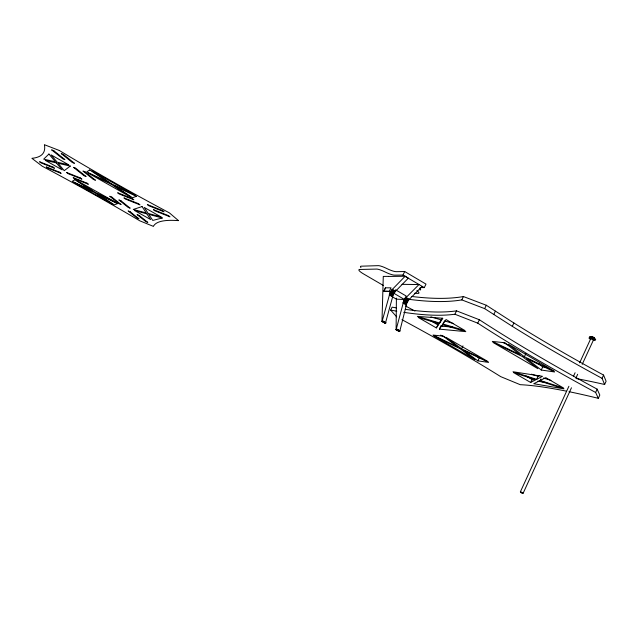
<?xml version="1.0" encoding="UTF-8"?>
<svg xmlns="http://www.w3.org/2000/svg" width="638" height="638" viewBox="0 0 638 638"><rect width="100%" height="100%" fill="white"/><g stroke="black" fill="none" stroke-linecap="round" stroke-linejoin="round"><path stroke-width="0.96" d="M402.004 284.341L418.975 284.548L405.792 297.826L403.87 300.578L396.11 329.75L396.405 298.098M399.221 331.377L399.835 330.962L407.036 302.42L408.958 299.669L422.165 286.43M388.526 276.437L405.138 276.246L408.352 278.144L395.241 291.534L393.327 294.301L385.352 323.466L381.987 321.4L383.279 276.413L388.558 276.374M382.042 321.6L390.137 292.451L392.051 289.676L405.138 276.246M569 391.684A484.513 58.353 22.6 0 1 598.34 398.335L599.816 395.081L597.16 389.148A1626.19 406.892 12.4 0 1 479.377 319.75L456.529 310.858A590.11 125.662 31.1 0 1 405.226 309.302M576.05 378.533A483.524 62.62 22.3 0 1 604.633 384.491L606.1 381.253L603.572 375.064A1615.575 430.714 11.3 0 1 513.893 322.98L486.3 305.251L463.419 296.542A588.515 134.419 31.4 0 1 411.518 296.439M598.34 398.335L595.653 392.466L597.16 389.148M604.633 384.491L602.073 378.358L603.572 375.064M590.142 339.089L588.954 338.076L590.086 336.689A5.104 4.378 -86.2 0 1 591.689 336.609M568.889 386.277L520.369 491.85L521.693 492.568M573.442 376.356L575.093 372.751M579.647 362.831L590.812 338.491L592.319 338.953L593.587 339.719L582.207 364.354M522.474 493.278L520.768 492.44L523.152 493.206L571.465 387.784M576.01 377.871L577.661 374.267M536.654 379.355L542.491 376.324L513.032 371.755L536.654 379.355L538.073 376.292L539.756 375.399M541.263 370.032L554.621 371.97L526.685 358.58L541.263 370.032L542.763 366.81L546.583 367.344M540.171 380.487L545.785 377.656L563.529 388L540.171 380.487L540.888 378.948M530.649 382.473L535.832 379.777L513.63 372.624L530.649 382.473L532.028 379.49L533.767 378.573M524.388 356.778L508.263 344.121L554.087 371.013L524.388 356.778L525.919 353.492M602.073 378.358A1617.96 425.203 11.6 0 1 512.306 326.329L513.893 322.98M477.854 360.853L488.604 362.408L463.778 350.445L477.854 360.853L479.226 357.958L476.881 356.219M595.653 392.466A1628.75 401.158 12.6 0 1 477.758 323.163L479.377 319.75M512.306 326.329L484.681 308.64L486.3 305.251M493.764 314.566L495.367 311.185M461.569 348.811L446.066 337.35L487.942 361.523L461.569 348.811L462.965 345.868M403.75 312.333A590.485 123.597 31 0 0 454.91 314.231L456.529 310.858M409.054 299.326A588.882 132.377 31.3 0 0 461.808 299.892L463.419 296.542M436.336 327.908L439.175 323.697L418.233 317.445L436.336 327.908L438.761 323.434M439.55 322.916L440.683 320.571M439.63 323.019L442.836 318.258L417.356 316.392L439.63 323.019L442.222 318.266M439.375 329.136L442.485 324.678L465.788 331.64L439.375 329.136L440.842 326.082L452.613 327.127M442.955 324.008L446.074 319.542L465.006 330.58L442.955 324.008L444.088 321.656M420.418 287.563L424.286 287.618L425.993 284.109L404.691 271.525L396.262 271.676A10.248 2.097 25.9 0 1 386.716 268.494A9.203 1.85 25.9 0 0 377.672 265.671L361.283 266.182A9.387 1.818 26.1 0 0 360.933 267.553M392.378 296.822L396.389 299.158L404.412 299.477L406.119 295.976L395.536 289.804M393.813 293.313L394.675 291.558M383.342 285.465L363.588 273.957A9.395 1.786 26.1 0 1 359.649 269.475L375.981 269.092A9.203 1.818 26 0 1 385.017 271.932A10.256 2.058 25.9 0 0 394.555 275.137L402.961 275.058L404.691 271.525M396.708 316.871L390.663 310.1L392.115 307.141A590.11 125.662 31.1 0 0 396.493 307.915M385.631 287.746L383.94 291.183L389.332 291.311M523.152 493.206L520.488 491.77L520.847 492.392M589.44 337.008L592.2 337.247L594.536 338.363L595.717 339.376L595.055 339.695A5.104 4.378 -86.2 0 0 594.831 339.137M414.477 293.289L417.411 293.368A9.203 1.786 25.6 0 0 416.837 290.609M542.42 366.268L544.374 366.539M537.794 381.189L546.862 382.68M589.6 337.757L594.042 339.432L595.23 340.445L593.165 340.381M430.921 316.879L441.137 319.885M444.471 320.866L453.666 323.57M531.454 374.179L538.073 376.292M543.464 378.007L550.945 380.392M592.2 339.137L591.418 338.953M461.808 299.892L484.681 308.64M454.91 314.231L477.758 323.163M502.808 342.431L509.076 345.437M440.635 335.109L445.922 337.654M405.385 305.881L414.915 311.049M434.406 321.823L438.561 324.16M382.625 320.866L385.878 322.716M382.593 320.978L385.846 322.828M396.637 329.009L399.859 330.851M396.605 329.12L399.835 330.962M382.489 321.217L385.743 323.075M382.417 321.337L385.671 323.195M396.501 329.368L399.731 331.21M382.329 321.44L385.583 323.299M396.429 329.487L399.651 331.329M381.987 321.4L385.504 323.378M396.35 329.591L399.571 331.425M395.991 329.543L399.484 331.513M396.015 329.702L399.332 331.593M593.133 337.438L593.587 337.701M430.052 320.372L437.804 324.862M526.079 376.045L533.049 380.057M405.441 298.217L408.599 300.059M391.357 290.497L394.547 292.356M405.098 298.64L408.256 300.482M391.03 290.96L394.22 292.81M404.763 299.094L407.921 300.937M390.711 291.438L404.412 299.477M404.444 299.573L407.602 301.415M390.408 291.941L393.598 293.791M404.141 300.075L407.307 301.91M390.137 292.451L393.327 294.301M403.87 300.578L407.036 302.42M389.882 292.962L393.08 294.82M403.623 301.096L406.789 302.93M389.666 293.472L392.856 295.33M403.407 301.599L406.573 303.441M389.483 293.974L392.673 295.825M403.232 302.101L406.39 303.935M389.339 294.453L392.529 296.311M403.088 302.579L406.246 304.422M389.228 294.916L392.418 296.766M402.977 303.042L406.143 304.876M392.402 289.325L395.592 291.183M406.143 297.483L409.309 299.326M392.051 289.676L395.241 291.534M405.792 297.826L408.958 299.669M391.708 290.067L394.89 291.925M402.961 275.058L424.286 287.618M538.935 363.78L542.763 366.81M441.049 325.555A309.685 42.419 26.6 0 1 442.692 326.489M594.544 338.619A5.104 4.378 -86.2 0 0 594.209 338.14A5.184 1.842 -27.1 0 1 594.425 338.164A5.096 4.37 -86.2 0 0 594.034 337.741L593.93 337.462A5.128 2.783 -56.3 0 1 594.217 337.646A5.168 4.251 -27.3 0 0 593.651 337.303A5.128 2.775 -56.3 0 0 593.356 337.119L592.439 336.768A5.096 4.37 -86.2 0 0 591.904 336.641A5.048 2.983 87.3 0 0 591.466 336.601A5.088 4.37 -86.2 0 1 591.992 336.728L592.104 337.008A5.128 2.775 -56.3 0 0 591.673 337.127A5.136 3.206 58.5 0 1 591.865 337.231M396.772 311.2A590.485 123.597 31 0 1 390.663 310.1M566.257 391.126A484.513 58.353 22.6 0 0 520.201 384.682L500.702 376.635A310.132 39.492 26.6 0 0 401.948 319.686M419.613 288.073A9.195 1.818 25.6 0 1 419.987 290.019M385.408 287.826L383.709 291.263L389.268 291.399L391.038 287.834L385.408 287.826M48.927 154.037L43.695 159.141L55.426 161.805L48.927 154.037M70.284 166.087L64.231 170.673L58.09 163.304L70.284 166.087M89.743 169.947L86.752 171.885L108.388 182.324L89.743 169.947M74.79 179.693L72.301 181.304L92.008 190.858L74.79 179.693M539.333 380.91L533.735 383.733L564.008 388.861L539.333 380.91M117.472 203.634L114.338 204.846L97.67 194.032L117.472 203.634M136.309 196.313L132.544 197.764L114.561 185.817L136.309 196.313M142.051 206.56L133.262 209.463L146.269 212.94L142.051 206.56M162.299 217.981L152.761 220.421L148.79 214.36L162.299 217.981M443.083 336.138L433.05 335.062L457.741 346.96L443.083 336.138M504.817 342.758L492.313 341.41L520.082 354.72L504.817 342.758M68.689 164.811L57.173 162.196L51.072 154.874L68.689 164.811M56.351 162.905L45.298 160.377L62.173 169.86L56.351 162.905M160.951 216.864L148.199 213.451L144.26 207.446L160.951 216.864M146.868 213.842L134.618 210.556L150.648 219.56L146.868 213.842M59.254 150.448L44.397 144.722A526.661 65.937 31.9 0 1 31.9 158.312L42.275 166.231A275.441 29.771 28.3 0 1 139.874 220.852L153.415 226.386A346.53 47.77 25.5 0 1 178.496 220.636L169.445 212.909A690.922 195.172 29.3 0 1 59.254 150.448M53.799 150.712L51.59 149.85L62.731 158.75L64.916 159.604L53.799 150.712M63.449 154.444L61.208 153.575L72.261 162.459L74.479 163.32L63.449 154.444M75.683 168.209L73.514 167.355L83.961 175.689L86.106 176.543L75.683 168.209M85.149 171.917L82.956 171.056L93.308 179.382L95.477 180.243L85.149 171.917M52.946 167.052L39.564 161.741L41.127 162.945L54.493 168.257L52.946 167.052M80.388 177.962L66.551 172.459L68.083 173.656L81.903 179.15L80.388 177.962M132.377 198.609L117.647 192.756L119.107 193.944L133.813 199.79L132.377 198.609M162.634 210.628L147.37 204.567L148.782 205.747L164.022 211.8L162.634 210.628M59.613 172.22L46.303 166.909L47.842 168.089L61.128 173.392L59.613 172.22M86.896 183.098L73.139 177.611L74.638 178.792L88.379 184.27L86.896 183.098M138.558 203.697L123.924 197.868L125.351 199.032L139.961 204.862L138.558 203.697M168.599 215.684L153.447 209.639L154.835 210.795L169.963 216.832L168.599 215.684M111.809 197.094L109.72 196.257L119.051 203.705L121.132 204.543L111.809 197.094M120.949 200.763L118.835 199.909L128.086 207.35L130.184 208.195L120.949 200.763M130.176 211.776L128.118 210.939L136.915 217.965L138.956 218.794L130.176 211.776M139.14 215.413L137.058 214.567L145.775 221.577L147.833 222.415L139.14 215.413M522.386 356.522L493.022 342.454L537.906 368.684L522.386 356.522M459.958 348.603L433.848 336.011L474.927 359.649L459.958 348.603M134.841 195.092L111.738 183.943L91.992 170.825L134.841 195.092M111.211 184.207L88.323 173.153L130.311 196.879L111.211 184.207M116.092 202.533L95.062 192.333L76.823 180.506L116.092 202.533M94.623 192.556L73.769 182.436L112.312 204.024L94.623 192.556"/></g></svg>
